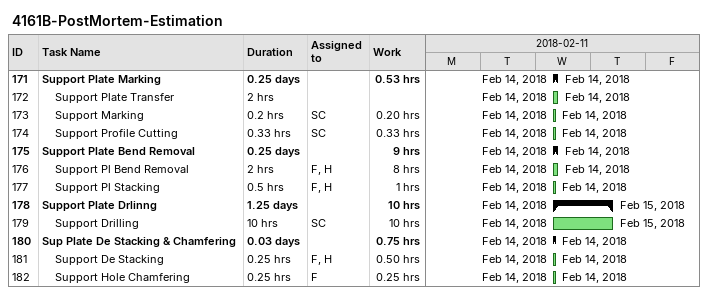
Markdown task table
4161B-PostMortem-Estimation

| ID | Level | Task | Duration | Start | Finish | Resources | Work (h) |
|---|---|---|---|---|---|---|---|
| 171 | 1 | **Support Plate Marking** | 0.25d | 2018-02-14 | 2018-02-14 |  | 0.53 |
| 172 | 2 | Support Plate Transfer | 2h | 2018-02-14 | 2018-02-14 |  |  |
| 173 | 2 | Support Marking | 0.2h | 2018-02-14 | 2018-02-14 | SC | 0.20 |
| 174 | 2 | Support Profile Cutting | 0.33h | 2018-02-14 | 2018-02-14 | SC | 0.33 |
| 175 | 1 | **Support Plate Bend Removal** | 0.25d | 2018-02-14 | 2018-02-14 |  | 9 |
| 176 | 2 | Support Pl Bend Removal | 2h | 2018-02-14 | 2018-02-14 | F, H | 8 |
| 177 | 2 | Support Pl Stacking | 0.5h | 2018-02-14 | 2018-02-14 | F, H | 1 |
| 178 | 1 | **Support Plate Drlinng** | 1.25d | 2018-02-14 | 2018-02-15 |  | 10 |
| 179 | 2 | Support Drilling | 10h | 2018-02-14 | 2018-02-15 | SC | 10 |
| 180 | 1 | **Sup Plate De Stacking & Chamfering** | 0.03d | 2018-02-14 | 2018-02-14 |  | 0.75 |
| 181 | 2 | Support De Stacking | 0.25h | 2018-02-14 | 2018-02-14 | F, H | 0.50 |
| 182 | 2 | Support Hole Chamfering | 0.25h | 2018-02-14 | 2018-02-14 | F | 0.25 |
